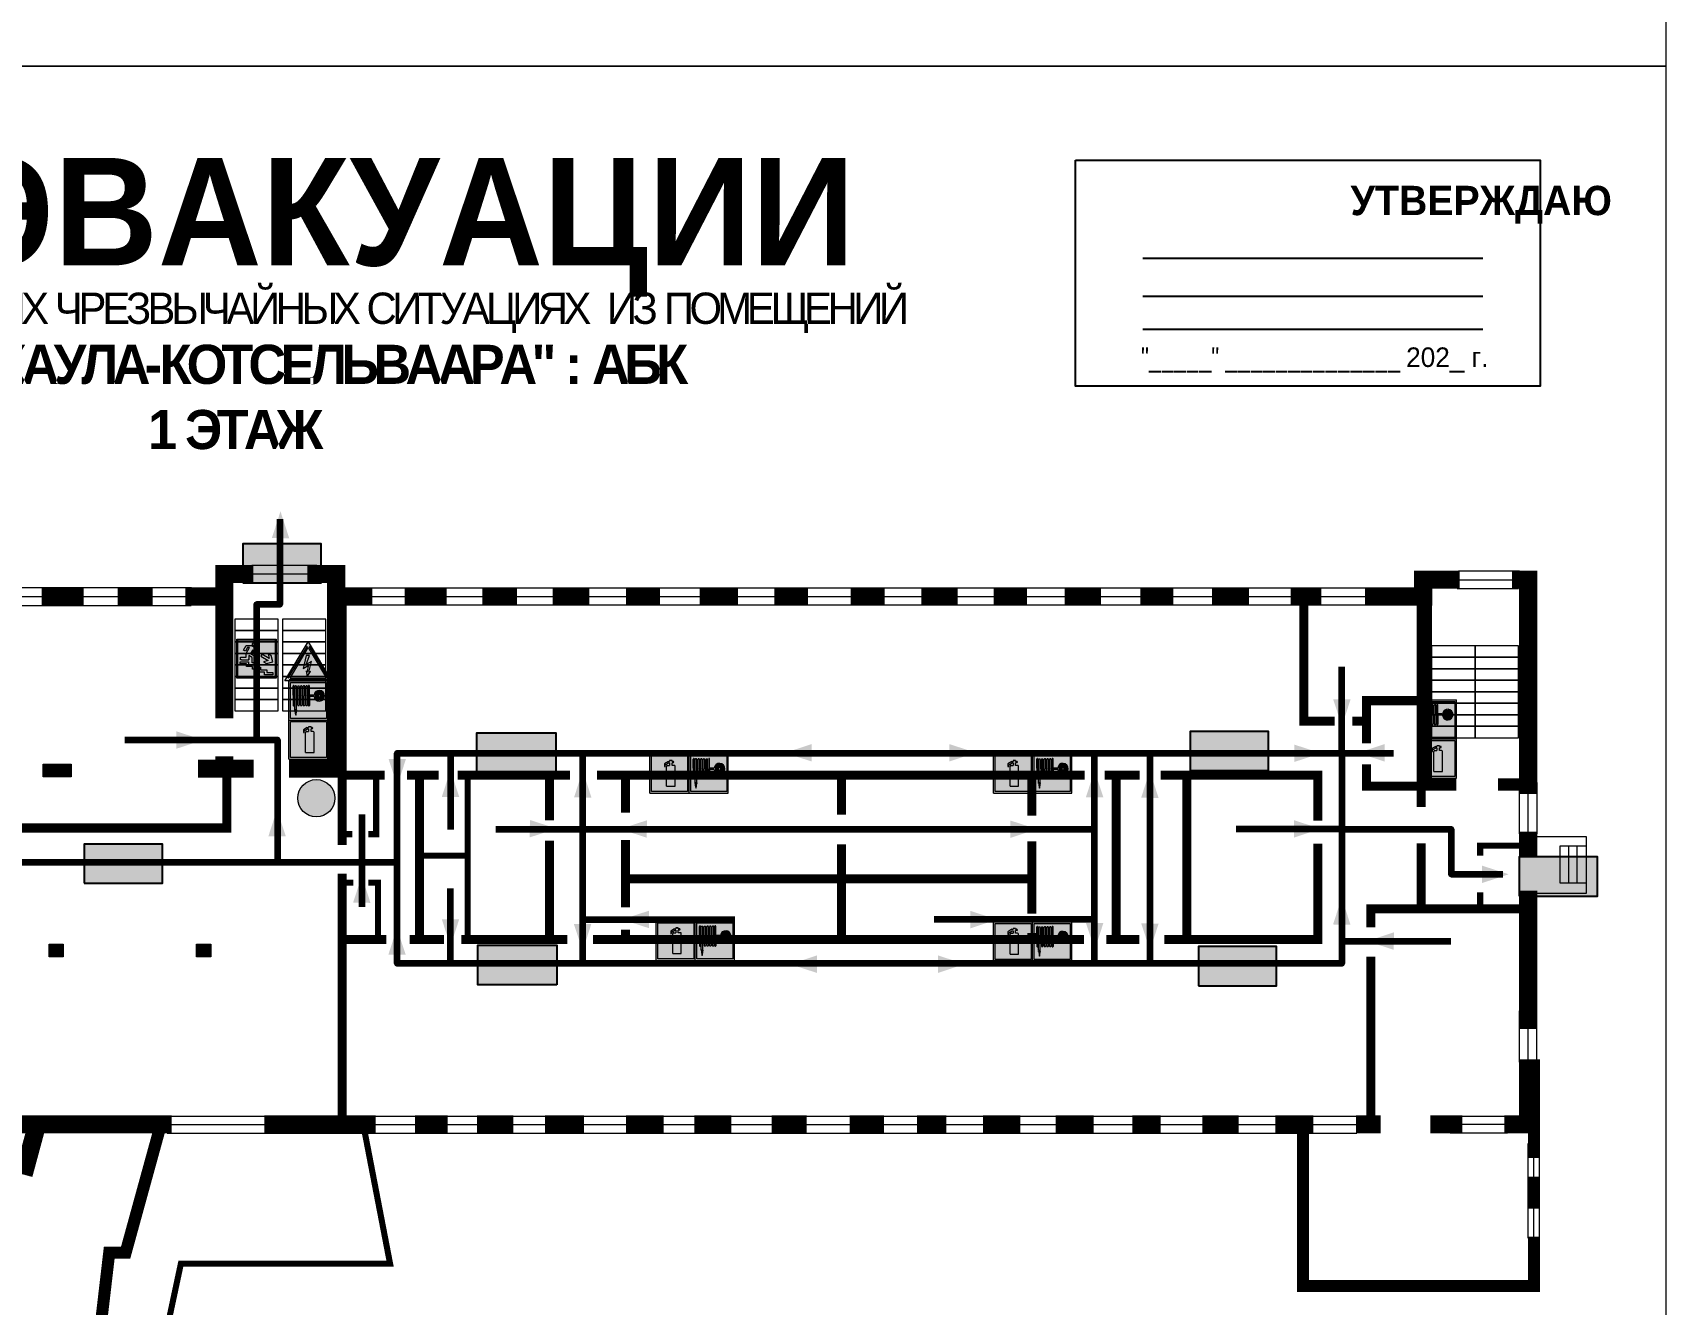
# Model space of a CAD drawing. Header units: millimetres. Extents: x 13114 to 67229, y 22859 to 38520.
# Drawn here: x 19550.8 to 19884.8, y 35697.2 to 35957.3 of the extents above; entities that cross this region are included whole.
import ezdxf

# ---------------------------------------------------------------- set-up
doc = ezdxf.new("R2010")
doc.units = ezdxf.units.MM
doc.layers.add('План_Штампы', color=7, linetype='Continuous')
doc.styles.add('обычный', font='arial.ttf')

# ---------------------------------------------------------------- blocks, each defined once
blk = doc.blocks.new('A$C7B4425F7')
at = {"true_color": 0xffffff}
blk.add_hatch(color=7, dxfattribs=at).paths.add_polyline_path([(0, 0), (-16, 0), (-16, -8), (0, -8)])
h = blk.add_hatch(color=126)
h.paths.add_polyline_path([(-0.2, -0.2), (-15.8, -0.2), (-15.8, -7.8), (-0.2, -7.8)])
h.paths.add_polyline_path([(-11.76, -2.03), (-11.76, -3.66), (-11.17, -3.66, -0.568275), (-11.17, -6.18), (-12.58, -6.18), (-12.58, -2.03)], flags=16)
h.paths.add_polyline_path([(-13.33, -4.12, -0.495768), (-13.59, -6.18), (-15.03, -6.18), (-15.03, -2.03), (-13.59, -2.03, -0.487973)], flags=16)
h.paths.add_polyline_path([(-10.25, -2.03), (-9.48, -2.03), (-9.48, -6.18), (-10.25, -6.18)], flags=16)
h.paths.add_polyline_path([(-13.84, -3.69), (-14.24, -3.69), (-14.24, -3.03), (-13.9, -3.03, -0.692621)], flags=0)
h.paths.add_polyline_path([(-9.15, -2.03), (-8.4, -2.03), (-8.04, -3.07), (-7.68, -2.03), (-6.93, -2.03), (-7.64, -4.1), (-6.93, -6.18), (-7.68, -6.18), (-8.04, -5.14), (-8.4, -6.18), (-9.15, -6.18), (-8.44, -4.1)], flags=16)
h.paths.add_polyline_path([(-11.76, -4.46), (-11.42, -4.46, -0.692621), (-11.36, -5.12), (-11.76, -5.12)], flags=0)
h.paths.add_polyline_path([(-13.9, -5.2), (-14.24, -5.2), (-14.24, -4.55), (-13.84, -4.55, -0.708038)], flags=0)
edge = h.paths.add_edge_path(flags=16)
edge.add_ellipse((-5.51, -4.08), major_axis=(0, 2.05), ratio=0.586184, start_angle=0, end_angle=360)
edge = h.paths.add_edge_path(flags=0)
edge.add_ellipse((-5.51, -4.08), major_axis=(0, 1.14), ratio=0.454828, start_angle=0, end_angle=360)
h.paths.add_polyline_path([(-4.13, -4.96, 0.377264), (-3.48, -4.52, 0.0555), (-3.16, -2.03), (-1.66, -2.03), (-1.66, -4.96), (-0.96, -4.96), (-0.96, -7.01), (-1.75, -7.01), (-1.75, -6.18), (-3.3, -6.18), (-3.3, -7.02), (-4.13, -7.02)], flags=16)
h.paths.add_polyline_path([(-2.73, -2.91), (-2.28, -2.91), (-2.28, -4.96), (-3.05, -4.96, 0.079136)], flags=0)
at = {"color": 126}
blk.add_lwpolyline([(-16, -8), (0, -8), (0, 0), (-16, 0)], close=True, dxfattribs=at)
blk = doc.blocks.new('A$C32E8229D')
at = {"true_color": 0xffffff}
blk.add_hatch(color=7, dxfattribs=at).paths.add_polyline_path([(0, 0), (0, -8), (16, -8), (16, 0)])
h = blk.add_hatch(color=126)
h.paths.add_polyline_path([(0.2, -0.2), (15.8, -0.2), (15.8, -7.8), (0.2, -7.8)])
h.paths.add_polyline_path([(13.49, -2.05), (12.08, -2.05), (11.37, -2.63, 0.162397), (11.29, -2.84), (11.29, -3.63), (10.35, -3.63), (10.35, -4.05), (11.68, -4.05), (11.68, -3.48), (12.26, -4.28), (11.29, -5.1), (11.29, -6.78), (11.85, -6.78), (11.85, -5.44), (12.8, -4.64), (12.8, -5.94), (14.46, -5.94), (14.46, -5.39), (13.45, -5.39), (13.45, -3.97), (12.46, -2.59), (13.15, -2.59), (13.69, -3.34), (14.18, -3)], flags=16)
h.paths.add_polyline_path([(10.74, -1.82, 1), (11.8, -1.82, 1)], flags=16)
h.paths.add_polyline_path([(9.39, -3.59), (5.99, -3.59), (6.56, -3.03), (5.91, -3.03), (5.1, -3.83), (5.91, -4.64), (6.56, -4.64), (5.99, -4.09), (9.39, -4.09)], flags=16)
h.paths.add_polyline_path([(4.29, -1.08), (1.72, -1.08), (1.72, -6.6), (4.29, -6.6)], flags=16)
at = {"color": 126}
blk.add_lwpolyline([(16, -8), (0, -8), (0, 0), (16, 0)], close=True, dxfattribs=at)
blk = doc.blocks.new('вниз')
at = {"lineweight": 0, "true_color": 0xffffff}
h = blk.add_hatch(color=7, dxfattribs=at)
h.dxf.hatch_style = 1
h.paths.add_polyline_path([(40994.51, -4472.22), (40986.51, -4472.22), (40986.51, -4480.22), (40994.51, -4480.22)])
h.paths.add_polyline_path([(40994.31, -4472.42), (40994.31, -4480.01), (40986.71, -4480.01), (40986.71, -4472.42)], flags=16)
h.paths.add_polyline_path([(40988.43, -4473.53), (40989.43, -4473.53), (40990.19, -4473.96), (40990.19, -4474.6), (40991, -4474.6), (40991, -4475.06), (40989.73, -4475.06), (40989.73, -4474.46), (40989.3, -4475.18), (40990.17, -4475.7), (40990.17, -4477.11), (40989.63, -4477.11), (40989.63, -4476.01), (40988.94, -4475.59), (40988.94, -4476.46), (40988.94, -4476.46), (40987.47, -4476.46), (40987.26, -4476.46), (40987.26, -4475.92), (40988.4, -4475.92), (40988.4, -4475.2), (40989.1, -4473.99), (40988.66, -4473.99), (40988.24, -4474.7), (40987.86, -4474.47), (40988.41, -4473.56)], flags=0)
h.paths.add_polyline_path([(40990.55, -4473.29, -1), (40989.69, -4473.29, -1)], flags=0)
h.paths.add_polyline_path([(40988.85, -4476.89), (40988.85, -4477.43), (40990.1, -4477.43), (40990.1, -4477.99), (40991.34, -4477.99), (40991.34, -4478.54), (40992.59, -4478.54), (40992.59, -4479.09), (40993.83, -4479.09), (40993.83, -4479.52), (40992.17, -4479.52), (40992.17, -4478.97), (40990.91, -4478.97), (40990.91, -4478.41), (40989.68, -4478.41), (40989.68, -4477.86), (40988.43, -4477.86), (40988.43, -4477.31), (40987.6, -4477.31), (40987.18, -4477.31), (40987.18, -4476.89)], flags=0)
h.paths.add_polyline_path([(40991.61, -4475.33), (40993.12, -4476.2), (40992.9, -4475.27), (40993.48, -4475.6), (40993.83, -4476.88), (40992.56, -4477.22), (40991.97, -4476.88), (40992.9, -4476.61), (40991.38, -4475.74), (40991.58, -4475.39)], flags=0)
h.paths.add_polyline_path([(40990.19, -4473.96), (40989.43, -4473.53), (40988.43, -4473.53), (40988.41, -4473.56), (40987.86, -4474.47), (40988.24, -4474.7), (40988.66, -4473.99), (40989.1, -4473.99), (40988.4, -4475.2), (40988.4, -4475.92), (40987.26, -4475.92), (40987.26, -4476.46), (40987.47, -4476.46), (40988.94, -4476.46), (40988.94, -4476.27), (40988.94, -4475.59), (40989.63, -4476.01), (40989.63, -4477.11), (40990.17, -4477.11), (40990.17, -4475.7), (40989.3, -4475.18), (40989.73, -4474.46), (40989.73, -4475.06), (40991, -4475.06), (40991, -4474.6), (40990.19, -4474.6)], flags=0)
h.paths.add_polyline_path([(40990.55, -4473.29, 1), (40989.69, -4473.29, 1)], flags=0)
h.paths.add_polyline_path([(40991.61, -4475.33), (40991.58, -4475.39), (40991.38, -4475.74), (40992.9, -4476.61), (40991.97, -4476.88), (40992.56, -4477.22), (40993.83, -4476.88), (40993.48, -4475.6), (40992.9, -4475.27), (40993.12, -4476.2)], flags=0)
h.paths.add_polyline_path([(40990.1, -4477.43), (40988.85, -4477.43), (40988.85, -4476.89), (40987.18, -4476.89), (40987.18, -4477.31), (40987.6, -4477.31), (40988.43, -4477.31), (40988.43, -4477.86), (40989.68, -4477.86), (40989.68, -4478.41), (40990.91, -4478.41), (40990.91, -4478.97), (40992.17, -4478.97), (40992.17, -4479.52), (40993.83, -4479.52), (40993.83, -4479.09), (40992.59, -4479.09), (40992.59, -4478.54), (40991.34, -4478.54), (40991.34, -4477.99), (40990.1, -4477.99)], flags=0)
at = {"lineweight": 0}
h = blk.add_hatch(color=126, dxfattribs=at)
h.dxf.hatch_style = 1
h.paths.add_polyline_path([(40994.31, -4472.42), (40986.71, -4472.42), (40986.71, -4480.01), (40994.31, -4480.01)])
h.paths.add_polyline_path([(40988.43, -4473.53), (40989.43, -4473.53), (40990.19, -4473.96), (40990.19, -4474.6), (40991, -4474.6), (40991, -4475.06), (40989.73, -4475.06), (40989.73, -4474.46), (40989.3, -4475.18), (40990.17, -4475.7), (40990.17, -4477.11), (40989.63, -4477.11), (40989.63, -4476.01), (40988.94, -4475.59), (40988.94, -4476.46), (40988.94, -4476.46), (40987.47, -4476.46), (40987.26, -4476.46), (40987.26, -4475.92), (40988.4, -4475.92), (40988.4, -4475.2), (40989.1, -4473.99), (40988.66, -4473.99), (40988.24, -4474.7), (40987.86, -4474.47), (40988.41, -4473.56)], flags=16)
h.paths.add_polyline_path([(40990.55, -4473.29, -1), (40989.69, -4473.29, -1)], flags=16)
h.paths.add_polyline_path([(40988.85, -4476.89), (40988.85, -4477.43), (40990.1, -4477.43), (40990.1, -4477.99), (40991.34, -4477.99), (40991.34, -4478.54), (40992.59, -4478.54), (40992.59, -4479.09), (40993.83, -4479.09), (40993.83, -4479.52), (40992.17, -4479.52), (40992.17, -4478.97), (40990.91, -4478.97), (40990.91, -4478.41), (40989.68, -4478.41), (40989.68, -4477.86), (40988.43, -4477.86), (40988.43, -4477.31), (40987.6, -4477.31), (40987.18, -4477.31), (40987.18, -4476.89)], flags=16)
h.paths.add_polyline_path([(40991.61, -4475.33), (40993.12, -4476.2), (40992.9, -4475.27), (40993.48, -4475.6), (40993.83, -4476.88), (40992.56, -4477.22), (40991.97, -4476.88), (40992.9, -4476.61), (40991.38, -4475.74), (40991.58, -4475.39)], flags=16)
at = {"lineweight": 0, "true_color": 0xffffff}
h = blk.add_hatch(color=7, dxfattribs=at)
h.dxf.hatch_style = 1
h.paths.add_polyline_path([(40989.73, -4474.46), (40989.73, -4475.06), (40991, -4475.06), (40991, -4474.6), (40990.19, -4474.6), (40990.19, -4473.96), (40989.43, -4473.53), (40988.43, -4473.53), (40988.41, -4473.56), (40987.86, -4474.47), (40988.24, -4474.7), (40988.66, -4473.99), (40989.1, -4473.99), (40988.4, -4475.2), (40988.4, -4475.92), (40987.26, -4475.92), (40987.26, -4476.46), (40987.47, -4476.46), (40988.94, -4476.46), (40988.94, -4475.59), (40989.63, -4476.01), (40989.63, -4477.11), (40990.17, -4477.11), (40990.17, -4475.7), (40989.3, -4475.18)])
h.paths.add_polyline_path([(40989.69, -4473.29, 1), (40990.55, -4473.29, 1)])
h.paths.add_polyline_path([(40991.61, -4475.33), (40991.58, -4475.39), (40991.38, -4475.74), (40992.9, -4476.61), (40991.97, -4476.88), (40992.56, -4477.22), (40993.83, -4476.88), (40993.48, -4475.6), (40992.9, -4475.27), (40993.12, -4476.2)])
h.paths.add_polyline_path([(40990.1, -4477.43), (40988.85, -4477.43), (40988.85, -4476.89), (40987.18, -4476.89), (40987.18, -4477.31), (40987.6, -4477.31), (40988.43, -4477.31), (40988.43, -4477.86), (40989.68, -4477.86), (40989.68, -4478.41), (40990.91, -4478.41), (40990.91, -4478.97), (40992.17, -4478.97), (40992.17, -4479.52), (40993.83, -4479.52), (40993.83, -4479.09), (40992.59, -4479.09), (40992.59, -4478.54), (40991.34, -4478.54), (40991.34, -4477.99), (40990.1, -4477.99)])
at = {"color": 126, "lineweight": 0}
for points in [[(40986.51, -4472.22), (40994.51, -4472.22), (40994.51, -4480.22), (40986.51, -4480.22)], [(40986.71, -4472.42), (40994.31, -4472.42), (40994.31, -4480.01), (40986.71, -4480.01)]]:
    blk.add_lwpolyline(points, close=True, dxfattribs=at)
for points in [[(40987.47, -4476.46), (40987.26, -4476.46), (40987.26, -4475.92), (40988.4, -4475.92), (40988.4, -4475.2), (40989.1, -4473.99), (40988.66, -4473.99), (40988.24, -4474.7), (40987.86, -4474.47), (40988.41, -4473.56), (40988.43, -4473.53), (40989.43, -4473.53), (40990.19, -4473.96), (40990.19, -4474.6), (40991, -4474.6), (40991, -4475.06), (40989.73, -4475.06), (40989.73, -4474.46), (40989.3, -4475.18), (40990.17, -4475.7), (40990.17, -4477.11), (40989.63, -4477.11), (40989.63, -4476.01), (40988.94, -4475.59), (40988.94, -4476.46)], [(40991.58, -4475.39), (40991.38, -4475.74), (40992.9, -4476.61), (40991.97, -4476.88), (40992.56, -4477.22), (40993.83, -4476.88), (40993.48, -4475.6), (40992.9, -4475.27), (40993.12, -4476.2), (40991.61, -4475.33), (40991.58, -4475.39)], [(40987.6, -4477.31), (40987.18, -4477.31), (40987.18, -4476.89), (40988.85, -4476.89), (40988.85, -4477.43), (40990.1, -4477.43), (40990.1, -4477.99), (40991.34, -4477.99), (40991.34, -4478.54), (40992.59, -4478.54), (40992.59, -4479.09), (40993.83, -4479.09), (40993.83, -4479.52), (40992.17, -4479.52), (40992.17, -4478.97), (40990.91, -4478.97), (40990.91, -4478.41), (40989.68, -4478.41), (40989.68, -4477.86), (40988.43, -4477.86), (40988.43, -4477.31), (40987.6, -4477.31)], [(40987.47, -4476.46), (40988.94, -4476.46), (40988.94, -4476.27)]]:
    blk.add_lwpolyline(points, dxfattribs=at)
blk.add_circle((40990.12, -4473.29), 0.432, dxfattribs=at)
blk = doc.blocks.new('A$C3AD82952')
at = {"true_color": 0xf5f5ff}
h = blk.add_hatch(color=7, dxfattribs=at)
h.dxf.hatch_style = 1
h.paths.add_polyline_path([(8.21, 8.73, 0.414214), (7.89, 9.05), (7.22, 9.05), (7.22, 9.92), (7.59, 9.92, 1), (7.57, 10.36), (7.22, 10.36), (7.22, 10.6), (6.43, 10.6), (6.43, 10.36), (6.01, 10.36), (4.74, 9.59), (4.74, 8.69), (4.98, 8.73), (4.98, 9.26), (6.12, 9.91), (6.43, 9.91), (6.43, 9.05), (5.76, 9.05, 0.414214), (5.44, 8.73), (5.44, 2.2), (8.21, 2.2)], flags=0)
h.paths.add_polyline_path([(12.8, 12.8), (0, 12.8), (0, 0), (12.8, 0)])
h.paths.add_polyline_path([(0.51, 12.29), (12.29, 12.29), (12.29, 0.51), (0.51, 0.51)], flags=16)
h.paths.add_polyline_path([(4.74, 9.59), (6.01, 10.36), (6.43, 10.36), (6.43, 10.6), (7.22, 10.6), (7.22, 10.36), (7.59, 10.36, -0.94586), (7.59, 9.92), (7.22, 9.92), (7.22, 9.05), (7.89, 9.05, -0.414214), (8.21, 8.73), (8.21, 2.2), (5.44, 2.2), (5.44, 8.73, -0.414214), (5.76, 9.05), (6.43, 9.05), (6.43, 9.91), (6.12, 9.91), (4.98, 9.26), (4.98, 8.73), (4.74, 8.69)], flags=0)
h = blk.add_hatch(color=242)
h.dxf.hatch_style = 1
h.paths.add_polyline_path([(12.29, 12.29), (0.51, 12.29), (0.51, 0.51), (12.29, 0.51)])
h.paths.add_polyline_path([(4.74, 8.69), (4.74, 9.59), (6.01, 10.36), (6.43, 10.36), (6.43, 10.6), (7.22, 10.6), (7.22, 10.36), (7.59, 10.36, -0.94586), (7.59, 9.92), (7.22, 9.92), (7.22, 9.05), (7.89, 9.05, -0.414214), (8.21, 8.73), (8.21, 2.2), (5.44, 2.2), (5.44, 8.73, -0.414214), (5.76, 9.05), (6.43, 9.05), (6.43, 9.91), (6.12, 9.91), (4.98, 9.26), (4.98, 8.73)], flags=16)
h = blk.add_hatch(color=7, dxfattribs=at)
h.dxf.hatch_style = 1
h.paths.add_polyline_path([(8.21, 8.73, 0.414214), (7.89, 9.05), (7.22, 9.05), (7.22, 9.92), (7.59, 9.92, 1), (7.57, 10.36), (7.22, 10.36), (7.22, 10.6), (6.43, 10.6), (6.43, 10.36), (6.01, 10.36), (4.74, 9.59), (4.74, 8.69), (4.98, 8.73), (4.98, 9.26), (6.12, 9.91), (6.43, 9.91), (6.43, 9.05), (5.76, 9.05, 0.414214), (5.44, 8.73), (5.44, 2.2), (8.21, 2.2)])
at = {"color": 242, "lineweight": 5}
for p, q in [((0, 0), (0, 12.8)), ((0, 12.8), (12.8, 12.8)), ((12.8, 0), (12.8, 12.8)), ((6.01, 10.36), (4.74, 9.59)), ((4.74, 9.59), (4.74, 8.69)), ((4.74, 8.69), (4.98, 8.73)), ((4.98, 9.26), (6.12, 9.91)), ((4.98, 8.73), (4.98, 9.26)), ((5.44, 2.2), (5.44, 8.73)), ((5.76, 9.05), (6.43, 9.05)), ((6.01, 10.36), (6.43, 10.36)), ((6.12, 9.91), (6.43, 9.91)), ((7.22, 10.6), (6.43, 10.6)), ((6.43, 10.6), (6.43, 10.36)), ((6.43, 9.91), (6.43, 9.05)), ((7.22, 10.36), (7.22, 10.6)), ((7.59, 10.36), (7.22, 10.36)), ((7.22, 9.05), (7.22, 9.92)), ((7.59, 9.92), (7.22, 9.92)), ((7.89, 9.05), (7.22, 9.05)), ((8.21, 2.2), (8.21, 8.73)), ((0, 0), (12.8, 0)), ((5.44, 2.2), (8.21, 2.2))]:
    blk.add_line(p, q, dxfattribs=at)
blk.add_lwpolyline([(0.51, 12.29), (12.29, 12.29), (12.29, 0.51), (0.51, 0.51)], close=True, dxfattribs=at)
for centre, radius, start, end in [((5.76, 8.73), 0.32, 90, 180), ((7.58, 10.14), 0.223, 273.1875, 86.8125), ((7.89, 8.73), 0.32, 0, 90)]:
    blk.add_arc(centre, radius, start, end, dxfattribs=at)
blk = doc.blocks.new('A$C37112FD5')
at = {"true_color": 0xf5f5ff}
h = blk.add_hatch(color=7, dxfattribs=at)
h.dxf.hatch_style = 1
h.paths.add_polyline_path([(12.8, -7.4), (0, -7.4), (0, -20.2), (12.8, -20.2)])
h.paths.add_polyline_path([(12.29, -7.91), (12.29, -19.69), (0.51, -19.69), (0.51, -7.91)], flags=16)
h.paths.add_polyline_path([(4.98, -9.04, -0.42597), (5.17, -9.22), (5.17, -12.25), (5.17, -15.29, -0.432244), (4.98, -15.47), (4.83, -15.47, -0.42597), (4.64, -15.29), (4.64, -12.25), (4.64, -9.22, -0.432244), (4.83, -9.04)], flags=0)
h.paths.add_polyline_path([(4.28, -9.22), (4.28, -12.25), (4.28, -15.29, -0.432244), (4.09, -15.47), (3.94, -15.47, -0.42597), (3.75, -15.29), (3.75, -12.25), (3.75, -9.22, -0.432244), (3.94, -9.04), (4.09, -9.04, -0.42597)], flags=0)
h.paths.add_polyline_path([(5.72, -9.04), (5.87, -9.04, -0.42597), (6.06, -9.22), (6.06, -12.25), (6.06, -15.29, -0.432244), (5.87, -15.47), (5.72, -15.47, -0.42597), (5.53, -15.29), (5.53, -12.25), (5.53, -9.22, -0.432244)], flags=0)
h.paths.add_polyline_path([(6.42, -8.9), (6.5, -8.9, -0.42597), (6.69, -9.08), (6.69, -12.03), (8.21, -12.03, -15.824349), (8.21, -12.47), (6.69, -12.47), (6.69, -15.42, -0.432244), (6.5, -15.6), (6.42, -15.6)], flags=0)
h.paths.add_polyline_path([(3.39, -9.22), (3.39, -12.25), (3.39, -15.29, -0.432244), (3.2, -15.47), (3.05, -15.47, -0.42597), (2.85, -15.29), (2.85, -12.25), (2.85, -9.22, -0.432244), (3.05, -9.04), (3.2, -9.04, -0.42597)], flags=0)
h.paths.add_polyline_path([(2.5, -9.22), (2.5, -16.71), (1.96, -16.71), (1.96, -9.22, -0.432244), (2.15, -9.04), (2.31, -9.04, -0.42597)], flags=0)
h.paths.add_polyline_path([(1.61, -8.9), (1.61, -15.6), (1.57, -15.6, -0.42597), (1.37, -15.42), (1.37, -12.03), (1.37, -9.09, -0.432244), (1.57, -8.9)], flags=0)
h.paths.add_polyline_path([(9.76, -10.81), (9.76, -12.03), (8.49, -12.03, -0.336371)], flags=0)
h.paths.add_polyline_path([(8.49, -12.47), (9.76, -12.47), (9.76, -13.7, -0.336371)], flags=0)
h.paths.add_polyline_path([(10.11, -10.81, -0.336371), (11.38, -12.03), (10.11, -12.03)], flags=0)
h.paths.add_polyline_path([(10.11, -12.47), (11.38, -12.47, -0.336371), (10.11, -13.7)], flags=0)
h.paths.add_polyline_path([(2.5, -16.84), (2.5, -17.05), (1.97, -17.05), (1.97, -16.84)], flags=0)
h.paths.add_polyline_path([(2.5, -17.24, -0.033778), (2.24, -18.6, -0.033778), (1.97, -17.24)], flags=0)
h = blk.add_hatch(color=242)
h.dxf.hatch_style = 1
h.paths.add_polyline_path([(12.29, -7.91), (0.51, -7.91), (0.51, -19.69), (12.29, -19.69)])
h.paths.add_polyline_path([(6.42, -15.6), (6.42, -8.9), (6.5, -8.9, -0.42597), (6.69, -9.08), (6.69, -12.03), (8.21, -12.03, -15.824349), (8.21, -12.47), (6.69, -12.47), (6.69, -15.42, -0.432244), (6.5, -15.6)], flags=16)
h.paths.add_polyline_path([(5.87, -15.47), (5.72, -15.47, -0.42597), (5.53, -15.29), (5.53, -12.25), (5.53, -9.22, -0.432244), (5.72, -9.04), (5.87, -9.04, -0.42597), (6.06, -9.22), (6.06, -12.25), (6.06, -15.29, -0.432244)], flags=16)
h.paths.add_polyline_path([(4.98, -15.47), (4.83, -15.47, -0.42597), (4.64, -15.29), (4.64, -12.25), (4.64, -9.22, -0.432244), (4.83, -9.04), (4.98, -9.04, -0.42597), (5.17, -9.22), (5.17, -12.25), (5.17, -15.29, -0.432244)], flags=16)
h.paths.add_polyline_path([(4.09, -15.47), (3.94, -15.47, -0.42597), (3.75, -15.29), (3.75, -12.25), (3.75, -9.22, -0.432244), (3.94, -9.04), (4.09, -9.04, -0.42597), (4.28, -9.22), (4.28, -12.25), (4.28, -15.29, -0.432244)], flags=16)
h.paths.add_polyline_path([(3.2, -15.47), (3.05, -15.47, -0.42597), (2.85, -15.29), (2.85, -12.25), (2.85, -9.22, -0.432244), (3.05, -9.04), (3.2, -9.04, -0.42597), (3.39, -9.22), (3.39, -12.25), (3.39, -15.29, -0.432244)], flags=16)
h.paths.add_polyline_path([(2.5, -17.05), (1.97, -17.05), (1.97, -16.84), (2.5, -16.84)], flags=16)
h.paths.add_polyline_path([(2.5, -17.24, -0.033778), (2.24, -18.6, -0.033778), (1.97, -17.24)], flags=16)
h.paths.add_polyline_path([(2.5, -16.71), (1.96, -16.71), (1.96, -9.22, -0.432244), (2.15, -9.04), (2.31, -9.04, -0.42597), (2.5, -9.22)], flags=16)
h.paths.add_polyline_path([(1.61, -15.6), (1.57, -15.6, -0.42597), (1.37, -15.42), (1.37, -12.03), (1.37, -9.09, -0.432244), (1.57, -8.9), (1.61, -8.9)], flags=16)
h.paths.add_polyline_path([(8.49, -12.47), (9.76, -12.47), (9.76, -13.7, -0.336371)], flags=0)
h.paths.add_polyline_path([(10.11, -13.7), (10.11, -12.47), (11.38, -12.47, -0.336371)], flags=0)
h.paths.add_polyline_path([(8.49, -12.03, -0.336371), (9.76, -10.81), (9.76, -12.03)], flags=0)
h.paths.add_polyline_path([(10.11, -12.03), (10.11, -10.81, -0.336371), (11.38, -12.03)], flags=0)
h = blk.add_hatch(color=7, dxfattribs=at)
h.dxf.hatch_style = 1
h.paths.add_polyline_path([(1.61, -8.9), (1.57, -8.9, 0.432244), (1.37, -9.09), (1.37, -12.03), (1.37, -15.42, 0.42597), (1.57, -15.6), (1.61, -15.6)])
h.paths.add_polyline_path([(2.5, -9.22, 0.42597), (2.31, -9.04), (2.15, -9.04, 0.432244), (1.96, -9.22), (1.96, -16.71), (2.5, -16.71)])
h.paths.add_polyline_path([(2.5, -16.84), (1.97, -16.84), (1.97, -17.05), (2.5, -17.05)])
h.paths.add_polyline_path([(2.5, -17.24), (1.97, -17.24, 0.033778), (2.24, -18.6, 0.033778)])
h.paths.add_polyline_path([(3.39, -12.25), (3.39, -9.22, 0.42597), (3.2, -9.04), (3.05, -9.04, 0.432244), (2.85, -9.22), (2.85, -12.25), (2.85, -15.29, 0.42597), (3.05, -15.47), (3.2, -15.47, 0.432244), (3.39, -15.29)])
h.paths.add_polyline_path([(4.28, -12.25), (4.28, -9.22, 0.42597), (4.09, -9.04), (3.94, -9.04, 0.432244), (3.75, -9.22), (3.75, -12.25), (3.75, -15.29, 0.42597), (3.94, -15.47), (4.09, -15.47, 0.432244), (4.28, -15.29)])
h.paths.add_polyline_path([(5.17, -12.25), (5.17, -9.22, 0.42597), (4.98, -9.04), (4.83, -9.04, 0.432244), (4.64, -9.22), (4.64, -12.25), (4.64, -15.29, 0.42597), (4.83, -15.47), (4.98, -15.47, 0.432244), (5.17, -15.29)])
h.paths.add_polyline_path([(6.06, -12.25), (6.06, -9.22, 0.42597), (5.87, -9.04), (5.72, -9.04, 0.432244), (5.53, -9.22), (5.53, -12.25), (5.53, -15.29, 0.42597), (5.72, -15.47), (5.87, -15.47, 0.432244), (6.06, -15.29)])
h.paths.add_polyline_path([(6.69, -12.47), (8.21, -12.47, 15.824349), (8.21, -12.03), (6.69, -12.03), (6.69, -9.08, 0.42597), (6.5, -8.9), (6.42, -8.9), (6.42, -15.6), (6.5, -15.6, 0.432244), (6.69, -15.42)])
h.paths.add_polyline_path([(8.49, -12.47), (9.76, -12.47), (9.76, -13.7, -0.336371)], flags=16)
h.paths.add_polyline_path([(8.49, -12.03, -0.336371), (9.76, -10.81), (9.76, -12.03)], flags=16)
h.paths.add_polyline_path([(10.11, -12.47), (11.38, -12.47, -0.336371), (10.11, -13.7)], flags=16)
h.paths.add_polyline_path([(10.11, -12.03), (10.11, -10.81, -0.336371), (11.38, -12.03)], flags=16)
h = blk.add_hatch(color=242)
h.dxf.hatch_style = 1
h.paths.add_polyline_path([(9.76, -10.81, 0.336371), (8.49, -12.03), (9.76, -12.03)])
h.paths.add_polyline_path([(10.11, -10.81), (10.11, -12.03), (11.38, -12.03, 0.336371)])
h.paths.add_polyline_path([(11.38, -12.47), (10.11, -12.47), (10.11, -13.7, 0.336371)])
h.paths.add_polyline_path([(9.76, -12.47), (8.49, -12.47, 0.336371), (9.76, -13.7)])
at = {"color": 242, "lineweight": 5}
for p, q in [((0, -20.2), (0, -7.4)), ((0, -7.4), (12.8, -7.4)), ((1.37, -12.03), (1.37, -9.08)), ((1.57, -8.9), (1.61, -8.9)), ((1.61, -8.9), (1.61, -15.6)), ((1.96, -16.71), (1.96, -9.22)), ((2.15, -9.04), (2.31, -9.04)), ((2.5, -16.71), (2.5, -9.22)), ((2.85, -12.25), (2.85, -9.22)), ((3.05, -9.04), (3.2, -9.04)), ((3.39, -12.25), (3.39, -9.22)), ((3.75, -12.25), (3.75, -9.22)), ((3.94, -9.04), (4.09, -9.04)), ((4.28, -12.25), (4.28, -9.22)), ((4.64, -12.25), (4.64, -9.22)), ((4.83, -9.04), (4.98, -9.04)), ((5.17, -12.25), (5.17, -9.22)), ((5.53, -12.25), (5.53, -9.22)), ((5.72, -9.04), (5.87, -9.04)), ((6.06, -12.25), (6.06, -9.22)), ((6.42, -8.9), (6.42, -15.6)), ((6.5, -8.9), (6.42, -8.9)), ((6.69, -12.03), (6.69, -9.08)), ((12.8, -20.2), (12.8, -7.4)), ((1.37, -12.03), (1.37, -15.42)), ((1.57, -15.6), (1.61, -15.6)), ((2.85, -12.25), (2.85, -15.29)), ((3.05, -15.47), (3.2, -15.47)), ((3.39, -12.25), (3.39, -15.29)), ((3.75, -12.25), (3.75, -15.29)), ((3.94, -15.47), (4.09, -15.47)), ((4.28, -12.25), (4.28, -15.29)), ((4.64, -12.25), (4.64, -15.29)), ((4.83, -15.47), (4.98, -15.47)), ((5.17, -12.25), (5.17, -15.29)), ((5.53, -12.25), (5.53, -15.29)), ((5.72, -15.47), (5.87, -15.47)), ((6.06, -12.25), (6.06, -15.29)), ((6.42, -15.6), (6.5, -15.6)), ((8.21, -12.03), (6.69, -12.03)), ((8.21, -12.47), (6.69, -12.47)), ((6.69, -12.47), (6.69, -15.42)), ((9.76, -12.03), (8.49, -12.03)), ((9.76, -12.47), (8.49, -12.47)), ((9.76, -10.81), (9.76, -12.03)), ((9.76, -12.47), (9.76, -13.7)), ((10.11, -10.81), (10.11, -12.03)), ((11.38, -12.03), (10.11, -12.03)), ((11.38, -12.47), (10.11, -12.47)), ((10.11, -12.47), (10.11, -13.7)), ((0, -20.2), (12.8, -20.2)), ((1.96, -16.71), (2.5, -16.71)), ((1.97, -16.84), (2.5, -16.84)), ((1.97, -17.05), (1.97, -16.84)), ((2.5, -17.05), (1.97, -17.05)), ((1.97, -17.24), (2.5, -17.24)), ((2.5, -16.84), (2.5, -17.05))]:
    blk.add_line(p, q, dxfattribs=at)
blk.add_lwpolyline([(0.51, -7.91), (12.29, -7.91), (12.29, -19.69), (0.51, -19.69)], close=True, dxfattribs=at)
for centre, radius, start, end in [((1.56, -9.09), 0.182, 87.1027, 180.6071), ((2.15, -9.22), 0.182, 87.1027, 180.6071), ((2.32, -9.22), 0.182, 359.3929, 92.8973), ((3.04, -9.22), 0.182, 87.1027, 180.6071), ((3.21, -9.22), 0.182, 359.3929, 92.8973), ((3.93, -9.22), 0.182, 87.1027, 180.6071), ((4.1, -9.22), 0.182, 359.3929, 92.8973), ((4.82, -9.22), 0.182, 87.1027, 180.6071), ((4.99, -9.22), 0.182, 359.3929, 92.8973), ((5.71, -9.22), 0.182, 87.1027, 180.6071), ((5.88, -9.22), 0.182, 359.3929, 92.8973), ((6.51, -9.09), 0.182, 359.3929, 92.8973), ((9.93, -12.25), 1.74, 187.2319, 172.7681), ((1.56, -15.42), 0.182, 179.3929, 272.8973), ((3.04, -15.29), 0.182, 179.3929, 272.8973), ((3.21, -15.29), 0.182, 267.1027, 0.6071), ((3.93, -15.29), 0.182, 179.3929, 272.8973), ((4.1, -15.29), 0.182, 267.1027, 0.6071), ((4.82, -15.29), 0.182, 179.3929, 272.8973), ((4.99, -15.29), 0.182, 267.1027, 0.6071), ((5.71, -15.29), 0.182, 179.3929, 272.8973), ((5.88, -15.29), 0.182, 267.1027, 0.6071), ((6.51, -15.42), 0.182, 267.1027, 0.6071), ((9.93, -12.25), 1.46, 96.9927, 171.3585), ((9.93, -12.25), 1.46, 188.6415, 263.0073), ((9.93, -12.25), 1.46, 8.6415, 83.0073), ((9.93, -12.25), 1.46, 276.9927, 351.3585), ((12.17, -15.98), 10.27, 187.041, 194.7793), ((-7.7, -15.98), 10.27, 345.2207, 352.959)]:
    blk.add_arc(centre, radius, start, end, dxfattribs=at)
blk = doc.blocks.new('A$C3E6D3DDE')
at = {"lineweight": 5}
h = blk.add_hatch(color=40, dxfattribs=at)
h.paths.add_polyline_path([(24.1, 1.45), (16.46, -11.35), (31.74, -11.35)])
h.paths.add_polyline_path([(24.09, -0.46), (30.03, -10.41), (18.14, -10.41)], flags=16)
h.paths.add_polyline_path([(24.54, -3.08), (23.41, -6.02), (25.13, -5.01), (24.33, -8.5), (24.82, -8.27), (23.79, -9.86), (23.4, -8.04), (23.8, -8.43), (24.04, -6.29), (22.39, -7.25), (23.44, -3.08)], flags=0)
h = blk.add_hatch(color=256, dxfattribs=at)
h.paths.add_polyline_path([(24.37, 0.03, 0.567511), (23.82, 0.03), (17.59, -10.4, 0.582454), (17.86, -10.88), (30.32, -10.88, 0.582149), (30.6, -10.4)])
h.paths.add_polyline_path([(24.09, -0.46), (18.14, -10.41), (30.03, -10.41)], flags=16)
h.paths.add_polyline_path([(24.54, -3.08), (23.41, -6.02), (25.13, -5.01), (24.33, -8.5), (24.82, -8.27), (23.79, -9.86), (23.4, -8.04), (23.8, -8.43), (24.04, -6.29), (22.39, -7.25), (23.44, -3.08)], flags=0)
h = blk.add_hatch(color=40, dxfattribs=at)
h.paths.add_polyline_path([(24.09, -0.46), (18.14, -10.41), (30.03, -10.41)])
h.paths.add_polyline_path([(24.82, -8.27), (23.79, -9.86), (23.4, -8.04), (23.8, -8.43), (24.04, -6.29), (22.39, -7.25), (23.44, -3.08), (24.54, -3.08), (23.41, -6.02), (25.13, -5.01), (24.33, -8.5)], flags=16)
at = {"color": 40, "lineweight": 5}
for p, q in [((16.46, -11.35), (24.1, 1.45)), ((24.1, 1.45), (31.74, -11.35))]:
    blk.add_line(p, q, dxfattribs=at)
at = {"lineweight": 5}
for p, q in [((17.59, -10.4), (23.82, 0.03)), ((24.37, 0.03), (30.6, -10.4)), ((18.14, -10.41), (24.09, -0.46)), ((23.44, -3.08), (22.39, -7.25)), ((23.41, -6.02), (24.54, -3.08)), ((25.13, -5.01), (23.41, -6.02)), ((24.54, -3.08), (23.44, -3.08)), ((24.09, -0.46), (30.03, -10.41)), ((24.33, -8.5), (25.13, -5.01)), ((18.14, -10.41), (30.03, -10.41)), ((22.39, -7.25), (24.04, -6.29)), ((23.8, -8.43), (23.4, -8.04)), ((23.4, -8.04), (23.79, -9.86)), ((23.79, -9.86), (24.82, -8.27)), ((24.04, -6.29), (23.8, -8.43)), ((24.82, -8.27), (24.33, -8.5)), ((17.86, -10.88), (30.32, -10.88))]:
    blk.add_line(p, q, dxfattribs=at)
at = {"color": 50, "lineweight": 5}
blk.add_line((31.74, -11.35), (16.46, -11.35), dxfattribs=at)
blk = doc.blocks.new('A$C7B8C2D5B')
at = {"lineweight": 0}
h = blk.add_hatch(color=5, dxfattribs=at)
h.dxf.hatch_style = 1
h.paths.add_polyline_path([(1.4, -3.02, 1), (-2.11, -3.02, 1)])
at = {"color": 5, "lineweight": 0}
blk.add_circle((-0.36, -3.02), 1.75, dxfattribs=at)

msp = doc.modelspace()

# ---------------------------------------------------------------- hatches: boundary and pattern name
at = {"lineweight": 0}
h = msp.add_hatch(color=256, dxfattribs=at)
h.dxf.hatch_style = 1
h.paths.add_polyline_path([(19555.78, 35807.68), (19552.91, 35807.68), (19552.91, 35805.08), (19555.78, 35805.08)])
h = msp.add_hatch(color=256, dxfattribs=at)
h.dxf.hatch_style = 1
h.paths.add_polyline_path([(19558.66, 35807.68), (19555.78, 35807.68), (19555.78, 35805.08), (19558.66, 35805.08)])
h = msp.add_hatch(color=256, dxfattribs=at)
h.dxf.hatch_style = 1
h.paths.add_polyline_path([(19557.01, 35770.82), (19554.13, 35770.82), (19554.13, 35768.22), (19557.01, 35768.22)])
h = msp.add_hatch(color=256, dxfattribs=at)
h.dxf.hatch_style = 1
h.paths.add_polyline_path([(19587.19, 35770.82), (19584.31, 35770.82), (19584.31, 35768.22), (19587.19, 35768.22)])

# ---------------------------------------------------------------- linework, layer by layer
at = {"color": 5, "lineweight": 0}
for points in [[(19284.77, 35950.39), (19884.77, 35950.39), (19884.77, 36345.39), (19284.77, 36345.39)], [(19284.77, 35555.39), (19884.77, 35555.39), (19884.77, 35950.39), (19284.77, 35950.39)]]:
    msp.add_lwpolyline(points, close=True, dxfattribs=at)
msp.add_lwpolyline([(19763.98, 35931.19), (19858.99, 35931.19), (19858.99, 35884.98), (19763.98, 35884.98)], close=True)
for points in [[(19777.73, 35911.14), (19847.26, 35911.14)], [(19777.73, 35903.38), (19847.26, 35903.38)], [(19777.73, 35896.59), (19847.26, 35896.59)]]:
    msp.add_lwpolyline(points)
at = {"color": 126, "lineweight": 100, "true_color": 0x008754}
for points in [[(19601.34, 35857.76), (19601.34, 35840.32), (19596.52, 35840.32), (19596.52, 35812.64)], [(19818.44, 35809.93), (19818.44, 35827.57)], [(19569.64, 35812.64), (19600.81, 35812.64), (19600.81, 35787.63)], [(19329.28, 35787.63), (19625.32, 35787.63), (19625.32, 35809.93), (19818.44, 35809.93), (19818.44, 35766.88), (19625.32, 35766.88), (19625.32, 35787.63)], [(19636.18, 35809.93), (19636.18, 35794.26)], [(19645.5, 35794.37), (19767.84, 35794.37), (19767.84, 35809.93)], [(19663.19, 35809.93), (19663.19, 35766.88)], [(19779.2, 35809.93), (19779.2, 35766.88)], [(19818.44, 35809.93), (19818.44, 35809.93), (19829.03, 35809.93)], [(19618.05, 35797.38), (19618.05, 35778.45)], [(19767.84, 35766.88), (19767.84, 35794.37)], [(19818.44, 35794.37), (19796.8, 35794.37)], [(19818.44, 35794.37), (19840.81, 35794.37), (19840.81, 35785.13), (19851.37, 35785.13)], [(19636.18, 35766.88), (19636.18, 35782.23)], [(19663.19, 35775.87), (19694.31, 35775.87)], [(19767.84, 35775.87), (19735.1, 35775.87)], [(19818.44, 35771.48), (19840.72, 35771.48)]]:
    msp.add_lwpolyline(points, dxfattribs=at)
at = {"lineweight": 0}
for points, const_width in [([(19581.97, 35841.95), (19589.96, 35841.95), (19589.96, 35817.03), (19589.96, 35846.56), (19595.87, 35846.56)], 3.71), ([(19606.92, 35846.56), (19612.83, 35846.56), (19612.83, 35806.75), (19603.2, 35806.75)], 3.71), ([(19842.49, 35845.38), (19835.05, 35845.38), (19835.05, 35840.06)], 3.71), ([(19856.54, 35801.54), (19856.54, 35845.38), (19853.2, 35845.38)], 3.71), ([(19552.65, 35841.95), (19561.18, 35841.95)], 3.71), ([(19568.19, 35841.95), (19575.3, 35841.95)], 3.71), ([(19612.83, 35841.95), (19620.23, 35841.95)], 3.71), ([(19626.82, 35841.95), (19635.39, 35841.95)], 3.71), ([(19642.74, 35841.95), (19649.79, 35841.95)], 3.71), ([(19657.08, 35841.95), (19664.57, 35841.95)], 3.71), ([(19672.09, 35841.95), (19679.06, 35841.95)], 3.71), ([(19687.14, 35841.95), (19695, 35841.95)], 3.71), ([(19702.42, 35841.95), (19709.28, 35841.95)], 3.71), ([(19718.02, 35841.95), (19724.99, 35841.95)], 3.71), ([(19732.48, 35841.95), (19739.89, 35841.95)], 3.71), ([(19747.27, 35841.95), (19754.09, 35841.95)], 3.71), ([(19761.75, 35841.95), (19769.19, 35841.95)], 3.71), ([(19777.21, 35841.95), (19783.98, 35841.95)], 3.71), ([(19791.86, 35841.95), (19799.47, 35841.95)], 3.71), ([(19807.96, 35841.95), (19814.23, 35841.95)], 3.71), ([(19823.17, 35841.95), (19835.66, 35841.95)], 3.71), ([(19823.47, 35807.63), (19823.47, 35803.14), (19834.64, 35803.14), (19834.64, 35843.37), (19834.64, 35798.86)], 1.85), ([(19835.66, 35842.26), (19835.66, 35803.49), (19841.86, 35803.49)], 2.47), ([(19614.05, 35840.69), (19614.05, 35791.15)], 1.85), ([(19810.69, 35841.51), (19810.69, 35816.47), (19816.96, 35816.47)], 1.85), ([(19820.55, 35816.47), (19823.47, 35816.47), (19823.47, 35811.94), (19823.47, 35820.64), (19835.14, 35820.64)], 1.85), ([(19589.96, 35806.75), (19589.96, 35809.27)], 3.71), ([(19462.4, 35794.6), (19590.47, 35794.6), (19590.47, 35806.8)], 1.85), ([(19595.98, 35806.75), (19584.6, 35806.75)], 3.71), ([(19614.05, 35805.41), (19622.73, 35805.41)], 1.85), ([(19621.01, 35805.41), (19621.01, 35793.34), (19619.43, 35793.34)], 1.24), ([(19627.3, 35805.41), (19633.76, 35805.41)], 1.85), ([(19629.88, 35805.41), (19629.88, 35771.81)], 1.85), ([(19637.7, 35805.41), (19660.64, 35805.41)], 1.85), ([(19639.72, 35771.81), (19639.72, 35805.41)], 1.24), ([(19656.45, 35805.41), (19656.45, 35796.16)], 1.85), ([(19666.14, 35805.41), (19765.89, 35805.41)], 1.85), ([(19671.96, 35805.41), (19671.96, 35797.71)], 1.85), ([(19716.13, 35805.41), (19716.13, 35797.34)], 1.85), ([(19755.07, 35805.41), (19755.07, 35797.13)], 1.85), ([(19769.96, 35805.41), (19777.07, 35805.41)], 1.85), ([(19772.32, 35771.81), (19772.32, 35805.41)], 1.85), ([(19781.39, 35805.41), (19813.53, 35805.41), (19813.53, 35796.08)], 1.85), ([(19786.76, 35805.41), (19786.76, 35771.81)], 1.85), ([(19856.54, 35803.49), (19850.33, 35803.49)], 2.47), ([(19614.05, 35793.34), (19616.11, 35793.34)], 1.24), ([(19856.54, 35788.87), (19856.54, 35793.83)], 3.71), ([(19656.45, 35771.81), (19656.45, 35792.01)], 1.85), ([(19671.96, 35792.17), (19671.96, 35778.39)], 1.85), ([(19671.96, 35784.22), (19755.07, 35784.22), (19755.07, 35791.89)], 1.85), ([(19716.13, 35791.29), (19716.13, 35771.81)], 1.85), ([(19813.53, 35791.39), (19813.53, 35771.81), (19782.13, 35771.81)], 1.85), ([(19834.64, 35791.48), (19834.64, 35778.08), (19856.3, 35778.08), (19824.35, 35778.08), (19824.35, 35774.3)], 1.85), ([(19856.19, 35790.96), (19846.71, 35790.96), (19846.71, 35788.94)], 1.24), ([(19629.88, 35788.92), (19639.72, 35788.92)], 1.24), ([(19614.05, 35785.28), (19614.05, 35734.15)], 1.85), ([(19614.05, 35783.4), (19616.35, 35783.4)], 1.24), ([(19619.42, 35783.4), (19621.37, 35783.4), (19621.37, 35771.81)], 1.24), ([(19755.07, 35784.22), (19755.07, 35777.1)], 1.85), ([(19856.54, 35753.48), (19856.54, 35781.8)], 3.71), ([(19846.71, 35781.42), (19846.71, 35778.1)], 1.24), ([(19671.96, 35771.81), (19671.96, 35773.78)], 1.85), ([(19755.07, 35771.81), (19755.07, 35773.14)], 1.85), ([(19614.05, 35771.81), (19623.11, 35771.81)], 1.85), ([(19634.91, 35771.81), (19627.85, 35771.81)], 1.85), ([(19660.07, 35771.81), (19638.41, 35771.81)], 1.85), ([(19765.7, 35771.81), (19665.31, 35771.81)], 1.85), ([(19777.03, 35771.81), (19770.29, 35771.81)], 1.85), ([(19824.35, 35768.25), (19824.35, 35734.54)], 1.85), ([(19851.66, 35733.97), (19856.54, 35733.97), (19856.54, 35747.25)], 3.71), ([(19857.71, 35727.07), (19857.71, 35747.25)], 2.47), ([(19546.59, 35733.97), (19579.23, 35733.97)], 3.71), ([(19548.93, 35723.71), (19551.7, 35733.97)], 3.71), ([(19564.51, 35691.24), (19566.44, 35707.74), (19569.79, 35707.74), (19577, 35733.97)], 2.47), ([(19618.37, 35733.97), (19623.85, 35705.51), (19581.09, 35705.51), (19578.05, 35691.24)], 1.24), ([(19598.15, 35733.97), (19620.92, 35733.97)], 3.71), ([(19628.93, 35733.97), (19635.6, 35733.97)], 3.71), ([(19641.61, 35733.97), (19649.08, 35733.97)], 3.71), ([(19655.55, 35733.97), (19663.52, 35733.97)], 3.71), ([(19672.09, 35733.97), (19679.8, 35733.97)], 3.71), ([(19686.07, 35733.97), (19693.61, 35733.97)], 3.71), ([(19701.88, 35733.97), (19709, 35733.97)], 3.71), ([(19717.79, 35733.97), (19724.8, 35733.97)], 3.71), ([(19731.56, 35733.97), (19737.58, 35733.97)], 3.71), ([(19745.04, 35733.97), (19752.7, 35733.97)], 3.71), ([(19759.95, 35733.97), (19767.72, 35733.97)], 3.71), ([(19775.6, 35733.97), (19781.38, 35733.97)], 3.71), ([(19789.88, 35733.97), (19797.34, 35733.97)], 3.71), ([(19804.85, 35733.97), (19812.6, 35733.97)], 3.71), ([(19810.5, 35733.36), (19810.5, 35700.92), (19857.71, 35700.92), (19857.71, 35711)], 2.47), ([(19821.35, 35733.97), (19826.4, 35733.97)], 3.71), ([(19836.51, 35733.97), (19843.07, 35733.97)], 3.71), ([(19857.71, 35716.72), (19857.71, 35723.26)], 2.47)]:
    msp.add_lwpolyline(points, dxfattribs=dict(at, const_width=const_width))
for points in [[(19595.59, 35848.35), (19608.91, 35848.35)], [(19842.26, 35847.2), (19854.76, 35847.2)], [(19486.27, 35843.76), (19583.23, 35843.76)], [(19595.45, 35844.76), (19608.76, 35844.76)], [(19595.87, 35846.56), (19609.19, 35846.56)], [(19620.03, 35843.71), (19825.25, 35843.71)], [(19842.03, 35843.57), (19854.53, 35843.57)], [(19842.49, 35845.38), (19854.99, 35845.38)], [(19486.26, 35840.13), (19583.22, 35840.13)], [(19486.35, 35841.95), (19583.31, 35841.95)], [(19620.02, 35840.23), (19825.24, 35840.23)], [(19620.23, 35841.95), (19825.45, 35841.95)], [(19854.78, 35793.4), (19854.78, 35803.91)], [(19856.54, 35793.83), (19856.54, 35804.34)], [(19858.35, 35793.39), (19858.35, 35803.89)], [(19857.49, 35792.86), (19868.36, 35792.86), (19868.36, 35790.89), (19863, 35790.89), (19863, 35783.41), (19868.36, 35783.41), (19868.36, 35781.23), (19857.54, 35781.23)], [(19864.75, 35790.89), (19864.75, 35783.41)], [(19866.45, 35790.89), (19866.45, 35783.41)], [(19868.36, 35790.89), (19868.36, 35783.41)], [(19854.77, 35746.72), (19854.77, 35757.23)], [(19856.54, 35747.25), (19856.54, 35757.76)], [(19858.3, 35747.05), (19858.3, 35757.56)], [(19579.05, 35735.69), (19822.25, 35735.69)], [(19579.23, 35733.97), (19822.43, 35733.97)], [(19840.64, 35735.66), (19852.34, 35735.66)], [(19841.41, 35734.02), (19853.11, 35734.02)], [(19578.31, 35732.18), (19821.51, 35732.18)], [(19840.58, 35732.25), (19852.27, 35732.25)], [(19856.56, 35710.72), (19856.56, 35730.06)], [(19857.71, 35711), (19857.71, 35730.35)], [(19858.85, 35710.74), (19858.85, 35730.09)]]:
    msp.add_lwpolyline(points, dxfattribs=at)
for points in [[(19592.11, 35834.99), (19600.99, 35834.99), (19600.99, 35837.34), (19592.11, 35837.34)], [(19601.86, 35834.99), (19610.74, 35834.99), (19610.74, 35837.34), (19601.86, 35837.34)], [(19592.11, 35832.64), (19600.99, 35832.64), (19600.99, 35834.99), (19592.11, 35834.99)], [(19601.86, 35832.64), (19610.74, 35832.64), (19610.74, 35834.99), (19601.86, 35834.99)], [(19592.11, 35830.29), (19600.99, 35830.29), (19600.99, 35832.64), (19592.11, 35832.64)], [(19592.11, 35827.94), (19600.99, 35827.94), (19600.99, 35830.29), (19592.11, 35830.29)], [(19601.86, 35830.29), (19610.74, 35830.29), (19610.74, 35832.64), (19601.86, 35832.64)], [(19601.86, 35827.94), (19610.74, 35827.94), (19610.74, 35830.29), (19601.86, 35830.29)], [(19836.78, 35829.52), (19845.66, 35829.52), (19845.66, 35831.87), (19836.78, 35831.87)], [(19845.66, 35829.52), (19854.54, 35829.52), (19854.54, 35831.87), (19845.66, 35831.87)], [(19592.11, 35825.59), (19600.99, 35825.59), (19600.99, 35827.94), (19592.11, 35827.94)], [(19601.86, 35825.59), (19610.74, 35825.59), (19610.74, 35827.94), (19601.86, 35827.94)], [(19836.78, 35827.17), (19845.66, 35827.17), (19845.66, 35829.52), (19836.78, 35829.52)], [(19836.78, 35824.82), (19845.66, 35824.82), (19845.66, 35827.17), (19836.78, 35827.17)], [(19845.66, 35827.17), (19854.54, 35827.17), (19854.54, 35829.52), (19845.66, 35829.52)], [(19845.66, 35824.82), (19854.54, 35824.82), (19854.54, 35827.17), (19845.66, 35827.17)], [(19592.11, 35823.23), (19600.99, 35823.23), (19600.99, 35825.59), (19592.11, 35825.59)], [(19601.86, 35823.23), (19610.74, 35823.23), (19610.74, 35825.59), (19601.86, 35825.59)], [(19836.78, 35822.47), (19845.66, 35822.47), (19845.66, 35824.82), (19836.78, 35824.82)], [(19845.66, 35822.47), (19854.54, 35822.47), (19854.54, 35824.82), (19845.66, 35824.82)], [(19592.11, 35820.88), (19600.99, 35820.88), (19600.99, 35823.23), (19592.11, 35823.23)], [(19592.11, 35818.53), (19600.99, 35818.53), (19600.99, 35820.88), (19592.11, 35820.88)], [(19601.86, 35820.88), (19610.74, 35820.88), (19610.74, 35823.23), (19601.86, 35823.23)], [(19601.86, 35818.53), (19610.74, 35818.53), (19610.74, 35820.88), (19601.86, 35820.88)], [(19836.78, 35820.12), (19845.66, 35820.12), (19845.66, 35822.47), (19836.78, 35822.47)], [(19836.78, 35817.76), (19845.66, 35817.76), (19845.66, 35820.12), (19836.78, 35820.12)], [(19845.66, 35820.12), (19854.54, 35820.12), (19854.54, 35822.47), (19845.66, 35822.47)], [(19845.66, 35817.76), (19854.54, 35817.76), (19854.54, 35820.12), (19845.66, 35820.12)], [(19836.78, 35815.41), (19845.66, 35815.41), (19845.66, 35817.76), (19836.78, 35817.76)], [(19845.66, 35815.41), (19854.54, 35815.41), (19854.54, 35817.76), (19845.66, 35817.76)], [(19836.78, 35813.06), (19845.66, 35813.06), (19845.66, 35815.41), (19836.78, 35815.41)], [(19845.66, 35813.06), (19854.54, 35813.06), (19854.54, 35815.41), (19845.66, 35815.41)], [(19552.91, 35807.68), (19555.78, 35807.68), (19555.78, 35805.08), (19552.91, 35805.08)], [(19555.78, 35807.68), (19558.66, 35807.68), (19558.66, 35805.08), (19555.78, 35805.08)], [(19554.13, 35770.82), (19557.01, 35770.82), (19557.01, 35768.22), (19554.13, 35768.22)], [(19584.31, 35770.82), (19587.19, 35770.82), (19587.19, 35768.22), (19584.31, 35768.22)]]:
    msp.add_lwpolyline(points, close=True, dxfattribs=at)
at = {"layer": 'План_Штампы', "color": 126, "true_color": 0x008754}
for points in [[(19603.24, 35853.87), (19599.68, 35853.88), (19601.45, 35859.35)], [(19816.66, 35820.92), (19820.22, 35820.91), (19818.46, 35815.44)], [(19580.15, 35810.8), (19580.15, 35814.37), (19585.63, 35812.6)], [(19649.29, 35811.72), (19649.28, 35808.15), (19643.81, 35809.92)], [(19710.06, 35811.76), (19710.05, 35808.2), (19704.58, 35809.97)], [(19738.16, 35808.2), (19738.17, 35811.76), (19743.64, 35810)], [(19808.69, 35808.09), (19808.7, 35811.66), (19814.17, 35809.89)], [(19827.19, 35811.76), (19827.18, 35808.19), (19821.71, 35809.96)], [(19623.54, 35808.73), (19627.1, 35808.72), (19625.33, 35803.25)], [(19638, 35800.94), (19634.43, 35800.95), (19636.2, 35806.42)], [(19665.03, 35800.83), (19661.46, 35800.84), (19663.23, 35806.31)], [(19769.67, 35800.88), (19766.11, 35800.89), (19767.88, 35806.36)], [(19780.97, 35800.76), (19777.4, 35800.77), (19779.17, 35806.24)], [(19602.54, 35792.88), (19598.97, 35792.89), (19600.74, 35798.36)], [(19652.42, 35792.68), (19652.43, 35796.24), (19657.9, 35794.47)], [(19676.35, 35796.17), (19676.34, 35792.61), (19670.87, 35794.38)], [(19750.65, 35792.57), (19750.66, 35796.13), (19756.13, 35794.37)], [(19808.63, 35792.63), (19808.64, 35796.19), (19814.11, 35794.43)], [(19847.08, 35783.33), (19847.09, 35786.9), (19852.57, 35785.13)], [(19619.85, 35779.29), (19616.29, 35779.3), (19618.06, 35784.77)], [(19820.2, 35774.85), (19816.64, 35774.86), (19818.4, 35780.33)], [(19676.78, 35777.68), (19676.77, 35774.11), (19671.3, 35775.88)], [(19742.48, 35774.07), (19742.49, 35777.64), (19747.96, 35775.87)], [(19627.06, 35768.66), (19623.5, 35768.67), (19625.26, 35774.14)], [(19634.42, 35775.95), (19637.99, 35775.94), (19636.22, 35770.47)], [(19661.43, 35774.96), (19664.99, 35774.95), (19663.23, 35769.48)], [(19766.12, 35775.19), (19769.69, 35775.18), (19767.92, 35769.71)], [(19777.42, 35775.07), (19780.98, 35775.06), (19779.22, 35769.59)], [(19829.07, 35773.25), (19829.06, 35769.68), (19823.59, 35771.45)], [(19711.13, 35768.53), (19711.12, 35764.96), (19705.65, 35766.73)], [(19735.87, 35764.96), (19735.88, 35768.53), (19741.35, 35766.76)]]:
    msp.add_solid(points, dxfattribs=at)

# ---------------------------------------------------------------- block references
at = {"color": 126, "true_color": 0x008754}
msp.add_blockref('вниз', (-21393.96, 40305.47), dxfattribs=at)
for name, p, xscale, yscale, zscale in [('A$C3E6D3DDE', (19592.06, 35831.77), 0.625, 0.625, 0.625), ('A$C37112FD5', (19603.18, 35829.3), 0.6249984004534781, 0.6249984004534781, 0.6249984004534781), ('A$C37112FD5', (19833.87, 35825.44), 0.6249984004534781, 0.6249984004534781, 0.6249984004534781), ('A$C3AD82952', (19603.18, 35808.68), 0.625, 0.625, 0.625), ('A$C3AD82952', (19833.87, 35804.81), 0.625, 0.625, 0.625), ('A$C3AD82952', (19676.99, 35801.75), 0.625, 0.625, 0.625), ('A$C37112FD5', (19684.99, 35814.38), 0.6249984004534781, 0.6249984004534781, 0.6249984004534781), ('A$C3AD82952', (19747.22, 35801.75), 0.625, 0.625, 0.625), ('A$C37112FD5', (19755.22, 35814.38), 0.6249984004534781, 0.6249984004534781, 0.6249984004534781), ('A$C7B8C2D5B', (19609.56, 35807.27), 2.177419353276491, 2.177419353276491, 2.177419353276491), ('A$C3AD82952', (19678.26, 35767.53), 0.625, 0.625, 0.625), ('A$C37112FD5', (19686.26, 35780.15), 0.6249984004534781, 0.6249984004534781, 0.6249984004534781), ('A$C3AD82952', (19747.22, 35767.4), 0.625, 0.625, 0.625), ('A$C37112FD5', (19755.22, 35780.02), 0.6249984004534781, 0.6249984004534781, 0.6249984004534781)]:
    msp.add_blockref(name, p, dxfattribs=dict(xscale=xscale, yscale=yscale, zscale=zscale))
at = {"layer": 'План_Штампы'}
for p in [(19609.74, 35852.72), (19870.68, 35788.68)]:
    msp.add_blockref('A$C7B4425F7', p, dxfattribs=at)
at = {"layer": 'План_Штампы', "color": 126, "true_color": 0x008754, "xscale": 1.012510887696, "yscale": 1.012510887696, "zscale": 1.012510887696, "rotation": 359.9978653237145}
for p in [(19641.57, 35814.07), (19641.78, 35770.63)]:
    msp.add_blockref('A$C32E8229D', p, dxfattribs=at)
at = {"layer": 'План_Штампы', "color": 126, "true_color": 0x008754, "xscale": -1}
for p in [(19803.44, 35814.35), (19577.34, 35791.32), (19805.1, 35770.33)]:
    msp.add_blockref('A$C32E8229D', p, dxfattribs=at)

# ---------------------------------------------------------------- texts
at = {"lineweight": 0, "style": 'обычный'}
for s, insert, char_height, width, attachment_point in [('{\\fProxima Nova Rg|b1|i0|c204|p2;ПЛАН ЭВАКУАЦИИ}', (19441.75, 35931.65), 22, 493.8901, 1), ('\\pi-18,l18,t18;{\\fProxima Nova Rg|b1|i0|c204|p2;УТВЕРЖДАЮ\\H1.1997x; }', (19846.93, 35922.07), 6, 126.6484, 5), ('{\\fArial Narrow|b0|i0|c204|p34;"_____" ______________ \\fProxima Nova Rg|b0|i0|c204|p2;202_ г. }', (19812.89, 35890.31), 4, 78.6503, 5)]:
    msp.add_mtext(s, dxfattribs=dict(at, insert=insert, char_height=char_height, width=width, attachment_point=attachment_point))
at = {"color": 0, "lineweight": 0, "insert": (19591.55, 35898.71), "char_height": 8, "width": 449.2158, "attachment_point": 5, "style": 'обычный'}
msp.add_mtext('{\\fArial Black|b1|i0|c204|p34;\\H2x;\\T0.85;  \\fArial Narrow|b0|i0|c204|p34;\\H0.8x;\\W0.9;\\P\\fProxima Nova Rg|b0|i0|c204|p2;\\H0.5x;\\W1;\\C256;ПРИ ПОЖАРЕ  ИЛИ ДРУГИХ ЧРЕЗВЫЧАЙНЫХ СИТУАЦИЯХ  ИЗ ПОМЕЩЕНИЙ \\fProxima Nova Rg|b1|i0|c204|p2;\\H1.25x;\\PРУДНИК "КАУЛА-КОТСЕЛЬВААРА" : АБК\\P1 ЭТАЖ}', dxfattribs=at)

doc.saveas('drawing.dxf')
